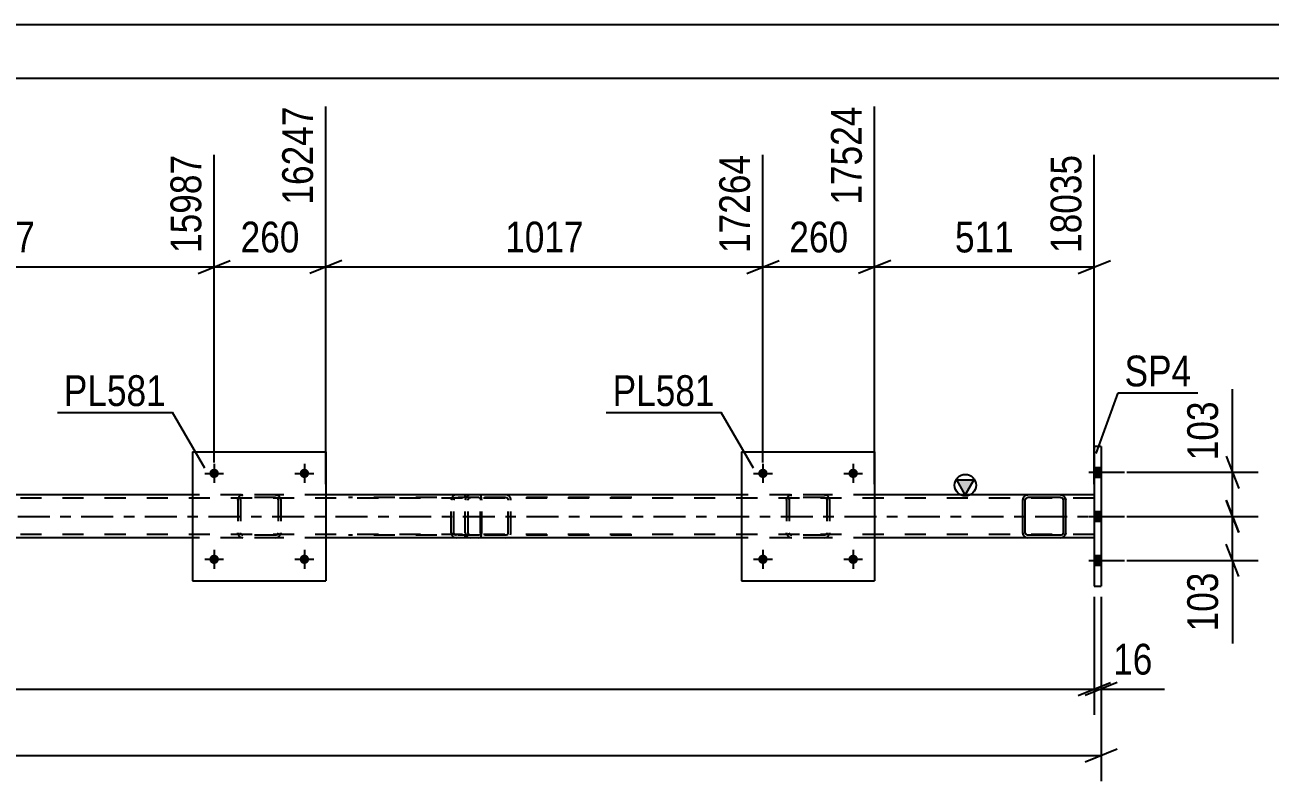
# Model space of a CAD drawing. Header units: millimetres. Extents: x 0 to 841, y 0 to 594.
# Drawn here: x 665.5 to 781.4, y 523.6 to 594 of the extents above; entities that cross this region are included whole.
import ezdxf

# ---------------------------------------------------------------- set-up
doc = ezdxf.new("R2010")
doc.units = ezdxf.units.MM
doc.linetypes.add('DXK_LINE_DOT2', pattern=[3.9198, 1.9599, -1.9599])
doc.linetypes.add('DXK_LINE_DOT3', pattern=[5.9187, 2.979, -0.9799, 0.9799, -0.9799])
doc.styles.add('Arial Narrow', font='ARIALN.TTF', dxfattribs={"height": 0.2})

# ---------------------------------------------------------------- blocks, each defined once
blk = doc.blocks.new('Unknown-283124494-1135')
at = {"color": 5, "linetype": 'Continuous'}
for p, q in [((841, 594), (0, 594)), ((836, 589), (5, 589))]:
    blk.add_line(p, q, dxfattribs=at)
blk = doc.blocks.new('Bolt-283124494-1377 - 1374')
at = {"linetype": 'Continuous'}
for points in [[(734.64, 552.25, -1), (733.76, 552.25, -1)], [(743.04, 552.25, -1), (742.16, 552.25, -1)]]:
    blk.add_hatch(color=1, dxfattribs=at).paths.add_polyline_path(points)
at = {"color": 1, "linetype": 'Continuous'}
for p, q in [((734.2, 553.13), (734.2, 551.37)), ((742.6, 553.13), (742.6, 551.37)), ((733.32, 552.25), (735.08, 552.25)), ((741.72, 552.25), (743.48, 552.25))]:
    blk.add_line(p, q, dxfattribs=at)
blk = doc.blocks.new('Bolt-283124494-1378 - 1374')
at = {"linetype": 'Continuous'}
for points in [[(734.64, 544.25, -1), (733.76, 544.25, -1)], [(743.04, 544.25, -1), (742.16, 544.25, -1)]]:
    blk.add_hatch(color=1, dxfattribs=at).paths.add_polyline_path(points)
at = {"color": 1, "linetype": 'Continuous'}
for p, q in [((734.2, 545.13), (734.2, 543.37)), ((742.6, 545.13), (742.6, 543.37)), ((733.32, 544.25), (735.08, 544.25)), ((741.72, 544.25), (743.48, 544.25))]:
    blk.add_line(p, q, dxfattribs=at)
blk = doc.blocks.new('Bolt-283124494-1379 - 1374')
at = {"linetype": 'Continuous'}
for points in [[(683.56, 552.25, -1), (682.68, 552.25, -1)], [(691.96, 552.25, -1), (691.08, 552.25, -1)]]:
    blk.add_hatch(color=1, dxfattribs=at).paths.add_polyline_path(points)
at = {"color": 1, "linetype": 'Continuous'}
for p, q in [((683.12, 553.13), (683.12, 551.37)), ((691.52, 553.13), (691.52, 551.37)), ((682.24, 552.25), (684, 552.25)), ((690.64, 552.25), (692.4, 552.25))]:
    blk.add_line(p, q, dxfattribs=at)
blk = doc.blocks.new('Bolt-283124494-1380 - 1374')
at = {"linetype": 'Continuous'}
for points in [[(683.56, 544.25, -1), (682.68, 544.25, -1)], [(691.96, 544.25, -1), (691.08, 544.25, -1)]]:
    blk.add_hatch(color=1, dxfattribs=at).paths.add_polyline_path(points)
at = {"color": 1, "linetype": 'Continuous'}
for p, q in [((683.12, 545.13), (683.12, 543.37)), ((691.52, 545.13), (691.52, 543.37)), ((682.24, 544.25), (684, 544.25)), ((690.64, 544.25), (692.4, 544.25))]:
    blk.add_line(p, q, dxfattribs=at)
blk = doc.blocks.new('Part-283124494-1405 - 1374')
at = {"color": 2, "linetype": 'Continuous'}
for p, q in [((758.42, 549.95), (758.38, 549.77)), ((758.38, 546.73), (758.38, 549.77)), ((758.62, 549.77), (758.64, 549.86)), ((758.62, 546.73), (758.62, 549.77)), ((758.64, 549.86), (758.69, 549.94)), ((758.86, 550.25), (758.68, 550.21)), ((758.69, 549.94), (758.77, 549.99)), ((758.77, 549.99), (758.86, 550.01)), ((761.9, 550.25), (758.86, 550.25)), ((761.9, 550.01), (758.86, 550.01)), ((762.08, 550.21), (761.9, 550.25)), ((761.9, 550.01), (761.99, 549.99)), ((761.99, 549.99), (762.07, 549.94)), ((762.07, 549.94), (762.12, 549.86)), ((762.12, 549.86), (762.14, 549.77)), ((762.14, 549.77), (762.14, 546.73)), ((762.38, 549.77), (762.34, 549.95)), ((762.38, 546.73), (762.38, 549.77)), ((758.38, 546.73), (758.42, 546.54)), ((758.64, 546.64), (758.62, 546.73)), ((758.69, 546.56), (758.64, 546.64)), ((758.68, 546.28), (758.86, 546.25)), ((758.77, 546.51), (758.69, 546.56)), ((758.86, 546.49), (758.77, 546.51)), ((761.9, 546.49), (758.86, 546.49)), ((761.9, 546.25), (758.86, 546.25)), ((761.99, 546.51), (761.9, 546.49)), ((761.9, 546.25), (762.08, 546.28)), ((762.07, 546.56), (761.99, 546.51)), ((762.12, 546.64), (762.07, 546.56)), ((762.14, 546.73), (762.12, 546.64)), ((762.34, 546.54), (762.38, 546.73))]:
    blk.add_line(p, q, dxfattribs=at)
at = {"color": 7, "linetype": 'DXK_LINE_DOT2'}
for p, q in [((758.38, 549.77), (758.42, 549.95)), ((758.68, 550.21), (758.86, 550.25)), ((761.9, 550.25), (762.08, 550.21)), ((762.34, 549.95), (762.38, 549.77)), ((758.42, 546.54), (758.38, 546.73)), ((758.86, 546.25), (758.68, 546.28)), ((762.08, 546.28), (761.9, 546.25)), ((762.38, 546.73), (762.34, 546.54))]:
    blk.add_line(p, q, dxfattribs=at)
at = {"color": 2, "linetype": 'Continuous'}
for centre, start, end in [((758.86, 549.77), 112.5, 157.5), ((761.9, 549.77), 22.5, 67.5), ((758.86, 546.73), 202.5, 247.5), ((761.9, 546.73), 292.5, 337.5)]:
    blk.add_arc(centre, 0.48, start, end, dxfattribs=at)
at = {"color": 7, "linetype": 'DXK_LINE_DOT2'}
for centre, start, end in [((758.86, 549.77), 112.5, 157.5), ((761.9, 549.77), 22.5, 67.5), ((758.86, 546.73), 202.5, 247.5), ((761.9, 546.73), 292.5, 337.5)]:
    blk.add_arc(centre, 0.48, start, end, dxfattribs=at)
blk = doc.blocks.new('Part-283124494-1431 - 1374')
at = {"color": 2, "linetype": 'Continuous'}
for p, q in [((732.2, 554.25), (732.2, 542.25)), ((732.2, 554.25), (744.6, 554.25)), ((744.6, 554.25), (744.6, 542.25)), ((732.2, 542.25), (744.6, 542.25))]:
    blk.add_line(p, q, dxfattribs=at)
blk = doc.blocks.new('Part-283124494-1432 - 1374')
at = {"color": 7, "linetype": 'DXK_LINE_DOT2'}
for p, q in [((736.4, 549.77), (736.44, 549.95)), ((736.44, 549.95), (736.4, 549.77)), ((736.4, 549.77), (736.4, 546.73)), ((736.64, 549.77), (736.66, 549.86)), ((736.64, 549.77), (736.64, 546.73)), ((736.66, 549.86), (736.71, 549.94)), ((736.7, 550.21), (736.88, 550.25)), ((736.88, 550.25), (736.7, 550.21)), ((736.71, 549.94), (736.79, 549.99)), ((736.79, 549.99), (736.88, 550.01)), ((739.92, 550.25), (736.88, 550.25)), ((739.92, 550.01), (736.88, 550.01)), ((739.92, 550.25), (740.11, 550.21)), ((740.11, 550.21), (739.92, 550.25)), ((739.92, 550.01), (740.01, 549.99)), ((740.01, 549.99), (740.09, 549.94)), ((740.09, 549.94), (740.14, 549.86)), ((740.14, 549.86), (740.16, 549.77)), ((740.16, 549.77), (740.16, 546.73)), ((740.37, 549.95), (740.4, 549.77)), ((740.4, 549.77), (740.37, 549.95)), ((740.4, 549.77), (740.4, 546.73)), ((736.44, 546.54), (736.4, 546.73)), ((736.4, 546.73), (736.44, 546.54)), ((736.66, 546.64), (736.64, 546.73)), ((736.71, 546.56), (736.66, 546.64)), ((736.88, 546.25), (736.7, 546.28)), ((736.7, 546.28), (736.88, 546.25)), ((736.79, 546.51), (736.71, 546.56)), ((736.88, 546.49), (736.79, 546.51)), ((739.92, 546.49), (736.88, 546.49)), ((739.92, 546.25), (736.88, 546.25)), ((740.01, 546.51), (739.92, 546.49)), ((740.11, 546.28), (739.92, 546.25)), ((739.92, 546.25), (740.11, 546.28)), ((740.09, 546.56), (740.01, 546.51)), ((740.14, 546.64), (740.09, 546.56)), ((740.16, 546.73), (740.14, 546.64)), ((740.4, 546.73), (740.37, 546.54)), ((740.37, 546.54), (740.4, 546.73))]:
    blk.add_line(p, q, dxfattribs=at)
at = {"color": 7, "linetype": 'DXK_LINE_DOT3'}
blk.add_line((738.4, 548.25), (738.4, 548.25), dxfattribs=at)
at = {"color": 7, "linetype": 'DXK_LINE_DOT2'}
for centre, start, end in [((736.88, 549.77), 112.5, 157.5), ((736.88, 549.77), 112.5, 157.5), ((739.92, 549.77), 22.5, 67.5), ((739.92, 549.77), 22.5, 67.5), ((736.88, 546.73), 202.5, 247.5), ((736.88, 546.73), 202.5, 247.5), ((739.92, 546.73), 292.5, 337.5), ((739.92, 546.73), 292.5, 337.5)]:
    blk.add_arc(centre, 0.48, start, end, dxfattribs=at)
blk = doc.blocks.new('Part-283124494-1437 - 1374')
at = {"color": 2, "linetype": 'Continuous'}
for p, q in [((681.12, 554.25), (681.12, 542.25)), ((681.12, 554.25), (693.52, 554.25)), ((693.52, 554.25), (693.52, 542.25)), ((681.12, 542.25), (693.52, 542.25))]:
    blk.add_line(p, q, dxfattribs=at)
blk = doc.blocks.new('Part-283124494-1438 - 1374')
at = {"color": 7, "linetype": 'DXK_LINE_DOT2'}
for p, q in [((685.32, 549.77), (685.36, 549.95)), ((685.36, 549.95), (685.32, 549.77)), ((685.32, 549.77), (685.32, 546.73)), ((685.56, 549.77), (685.58, 549.86)), ((685.56, 549.77), (685.56, 546.73)), ((685.58, 549.86), (685.63, 549.94)), ((685.62, 550.21), (685.8, 550.25)), ((685.8, 550.25), (685.62, 550.21)), ((685.63, 549.94), (685.71, 549.99)), ((685.71, 549.99), (685.8, 550.01)), ((688.84, 550.25), (685.8, 550.25)), ((688.84, 550.01), (685.8, 550.01)), ((688.84, 550.25), (689.03, 550.21)), ((689.03, 550.21), (688.84, 550.25)), ((688.84, 550.01), (688.93, 549.99)), ((688.93, 549.99), (689.01, 549.94)), ((689.01, 549.94), (689.06, 549.86)), ((689.06, 549.86), (689.08, 549.77)), ((689.08, 549.77), (689.08, 546.73)), ((689.29, 549.95), (689.32, 549.77)), ((689.32, 549.77), (689.29, 549.95)), ((689.32, 549.77), (689.32, 546.73)), ((685.36, 546.54), (685.32, 546.73)), ((685.32, 546.73), (685.36, 546.54)), ((685.58, 546.64), (685.56, 546.73)), ((685.63, 546.56), (685.58, 546.64)), ((685.8, 546.25), (685.62, 546.28)), ((685.62, 546.28), (685.8, 546.25)), ((685.71, 546.51), (685.63, 546.56)), ((685.8, 546.49), (685.71, 546.51)), ((688.84, 546.49), (685.8, 546.49)), ((688.84, 546.25), (685.8, 546.25)), ((688.93, 546.51), (688.84, 546.49)), ((689.03, 546.28), (688.84, 546.25)), ((688.84, 546.25), (689.03, 546.28)), ((689.01, 546.56), (688.93, 546.51)), ((689.06, 546.64), (689.01, 546.56)), ((689.08, 546.73), (689.06, 546.64)), ((689.32, 546.73), (689.29, 546.54)), ((689.29, 546.54), (689.32, 546.73))]:
    blk.add_line(p, q, dxfattribs=at)
at = {"color": 7, "linetype": 'DXK_LINE_DOT3'}
blk.add_line((687.32, 548.25), (687.32, 548.25), dxfattribs=at)
at = {"color": 7, "linetype": 'DXK_LINE_DOT2'}
for centre, start, end in [((685.8, 549.77), 112.5, 157.5), ((685.8, 549.77), 112.5, 157.5), ((688.84, 549.77), 22.5, 67.5), ((688.84, 549.77), 22.5, 67.5), ((685.8, 546.73), 202.5, 247.5), ((685.8, 546.73), 202.5, 247.5), ((688.84, 546.73), 292.5, 337.5), ((688.84, 546.73), 292.5, 337.5)]:
    blk.add_arc(centre, 0.48, start, end, dxfattribs=at)
blk = doc.blocks.new('Part-283124494-1557 - 1374')
at = {"color": 7, "linetype": 'DXK_LINE_DOT2'}
for p, q in [((707.77, 550.25), (695.62, 550.25)), ((707.77, 550.01), (695.62, 550.01)), ((705.2, 549.85), (705.18, 549.77)), ((705.18, 546.73), (705.18, 549.77)), ((705.22, 549.95), (705.2, 549.85)), ((705.43, 549.77), (705.45, 549.86)), ((705.43, 546.73), (705.43, 549.77)), ((705.45, 549.86), (705.5, 549.94)), ((705.68, 550.25), (705.49, 550.21)), ((705.5, 549.94), (705.58, 549.99)), ((705.58, 549.99), (705.68, 550.01)), ((706.5, 550.01), (706.5, 550.25)), ((707.88, 550.21), (707.77, 550.25)), ((707.77, 550.01), (707.82, 549.99)), ((707.82, 549.99), (707.87, 549.94)), ((707.87, 549.94), (707.9, 549.86)), ((707.96, 550.11), (707.88, 550.21)), ((707.9, 549.86), (707.91, 549.77)), ((707.91, 546.73), (707.91, 549.77)), ((708.02, 549.95), (707.96, 550.11)), ((708.04, 549.77), (708.02, 549.95)), ((708.04, 546.73), (708.04, 549.77)), ((707.77, 546.49), (695.62, 546.49)), ((707.77, 546.25), (695.62, 546.25)), ((705.18, 546.73), (705.2, 546.64)), ((705.2, 546.64), (705.22, 546.54)), ((705.44, 546.66), (705.43, 546.73)), ((705.45, 546.64), (705.44, 546.66)), ((705.5, 546.56), (705.45, 546.64)), ((705.49, 546.28), (705.68, 546.25)), ((705.58, 546.51), (705.5, 546.56)), ((705.68, 546.49), (705.58, 546.51)), ((706.5, 546.25), (706.5, 546.49)), ((707.82, 546.51), (707.77, 546.49)), ((707.77, 546.25), (707.88, 546.28)), ((707.87, 546.56), (707.82, 546.51)), ((707.9, 546.64), (707.87, 546.56)), ((707.88, 546.28), (707.96, 546.39)), ((707.91, 546.73), (707.9, 546.64)), ((707.96, 546.39), (708.02, 546.54)), ((708.02, 546.54), (708.04, 546.73))]:
    blk.add_line(p, q, dxfattribs=at)
for centre, start, end in [((705.67, 549.75), 111.1941, 156.1506), ((705.67, 546.74), 203.8494, 248.8059)]:
    blk.add_arc(centre, 0.492, start, end, dxfattribs=at)
blk = doc.blocks.new('Part-283124494-1558 - 1374')
at = {"color": 7, "linetype": 'DXK_LINE_DOT2'}
for p, q in [((706.51, 549.85), (706.5, 549.77)), ((706.5, 546.73), (706.5, 549.77)), ((706.53, 549.95), (706.51, 549.85)), ((706.75, 549.77), (706.77, 549.86)), ((706.75, 546.73), (706.75, 549.77)), ((706.77, 549.86), (706.83, 549.94)), ((707.01, 550.25), (706.81, 550.21)), ((706.83, 549.94), (706.91, 549.99)), ((706.91, 549.99), (707.01, 550.01)), ((721.99, 550.25), (707.01, 550.25)), ((721.99, 550.01), (707.01, 550.01)), ((710.44, 550.21), (710.24, 550.25)), ((710.24, 550.01), (710.34, 549.99)), ((710.34, 549.99), (710.42, 549.94)), ((710.42, 549.94), (710.48, 549.86)), ((710.48, 549.86), (710.5, 549.77)), ((710.5, 546.73), (710.5, 549.77)), ((710.73, 549.85), (710.71, 549.95)), ((710.75, 549.77), (710.73, 549.85)), ((710.75, 546.73), (710.75, 549.77)), ((706.5, 546.73), (706.51, 546.64)), ((706.51, 546.64), (706.53, 546.54)), ((706.77, 546.66), (706.75, 546.73)), ((706.77, 546.64), (706.77, 546.66)), ((706.83, 546.56), (706.77, 546.64)), ((706.81, 546.28), (707.01, 546.25)), ((706.91, 546.51), (706.83, 546.56)), ((707.01, 546.49), (706.91, 546.51)), ((721.99, 546.49), (707.01, 546.49)), ((721.99, 546.25), (707.01, 546.25)), ((710.34, 546.51), (710.24, 546.49)), ((710.24, 546.25), (710.44, 546.28)), ((710.42, 546.56), (710.34, 546.51)), ((710.48, 546.64), (710.42, 546.56)), ((710.48, 546.66), (710.5, 546.73)), ((710.48, 546.64), (710.48, 546.66)), ((710.71, 546.54), (710.73, 546.64)), ((710.73, 546.64), (710.75, 546.73))]:
    blk.add_line(p, q, dxfattribs=at)
for centre, start, end in [((706.99, 549.75), 110.7583, 155.68), ((710.26, 549.75), 24.32, 69.2417), ((706.99, 546.75), 204.32, 249.2417)]:
    blk.add_arc(centre, 0.496, start, end, dxfattribs=at)
blk = doc.blocks.new('Part-283124494-1565 - 1374')
at = {"color": 2, "linetype": 'Continuous'}
for p, q in [((765.68, 554.75), (765.04, 554.75)), ((765.04, 554.75), (765.04, 541.75)), ((765.68, 554.75), (765.68, 541.75)), ((765.04, 541.75), (765.68, 541.75))]:
    blk.add_line(p, q, dxfattribs=at)
blk = doc.blocks.new('Part-283124494-1592 - 1374')
at = {"linetype": 'Continuous'}
blk.add_hatch(color=2, dxfattribs=at).paths.add_polyline_path([(753.04, 550.25), (752.24, 551.65), (753.84, 551.65)])
at = {"color": 2, "linetype": 'Continuous'}
for p, q in [((753.04, 550.25), (752.24, 551.65)), ((752.24, 551.65), (753.84, 551.65)), ((753.84, 551.65), (753.04, 550.25)), ((681.12, 550.25), (642.44, 550.25)), ((732.2, 550.25), (693.52, 550.25)), ((758.86, 550.25), (744.6, 550.25)), ((765.04, 550.25), (761.9, 550.25)), ((681.12, 546.25), (642.44, 546.25)), ((732.2, 546.25), (693.52, 546.25)), ((758.86, 546.25), (744.6, 546.25)), ((765.04, 546.25), (761.9, 546.25))]:
    blk.add_line(p, q, dxfattribs=at)
at = {"color": 7, "linetype": 'DXK_LINE_DOT2'}
for p, q in [((765.04, 549.93), (102.56, 549.93)), ((693.52, 550.25), (681.12, 550.25)), ((744.6, 550.25), (732.2, 550.25)), ((761.9, 550.25), (758.86, 550.25)), ((765.04, 550.25), (765.04, 546.25)), ((765.04, 546.57), (102.56, 546.57)), ((693.52, 546.25), (681.12, 546.25)), ((744.6, 546.25), (732.2, 546.25)), ((761.9, 546.25), (758.86, 546.25))]:
    blk.add_line(p, q, dxfattribs=at)
at = {"color": 7, "linetype": 'DXK_LINE_DOT3'}
blk.add_line((102.56, 548.25), (765.04, 548.25), dxfattribs=at)
at = {"color": 2, "linetype": 'Continuous'}
blk.add_circle((753.04, 551.15), 1, dxfattribs=at)
blk = doc.blocks.new('Bolt-283124494-1618 - 1374')
at = {"linetype": 'Continuous'}
for points in [[(765.68, 551.91), (765.68, 552.79), (765.04, 552.79), (765.04, 551.91)], [(765.68, 551.91), (765.68, 552.79), (765.04, 552.79), (765.04, 551.91)], [(765.68, 551.91), (765.68, 552.79), (765.04, 552.79), (765.04, 551.91)], [(765.68, 547.81), (765.68, 548.69), (765.04, 548.69), (765.04, 547.81)], [(765.68, 547.81), (765.68, 548.69), (765.04, 548.69), (765.04, 547.81)], [(765.68, 543.71), (765.68, 544.59), (765.04, 544.59), (765.04, 543.71)], [(765.68, 543.71), (765.68, 544.59), (765.04, 544.59), (765.04, 543.71)], [(765.68, 543.71), (765.68, 544.59), (765.04, 544.59), (765.04, 543.71)]]:
    blk.add_hatch(color=1, dxfattribs=at).paths.add_polyline_path(points)
at = {"color": 1, "linetype": 'Continuous'}
for p, q in [((764.52, 552.35), (767.84, 552.35)), ((764.52, 552.35), (767.84, 552.35)), ((764.52, 552.35), (767.84, 552.35)), ((765.04, 552.79), (765.68, 552.79)), ((765.04, 552.79), (765.68, 552.79)), ((765.04, 552.79), (765.68, 552.79)), ((765.04, 551.91), (765.68, 551.91)), ((765.04, 551.91), (765.68, 551.91)), ((765.04, 551.91), (765.68, 551.91)), ((764.52, 548.25), (767.84, 548.25)), ((764.52, 548.25), (767.84, 548.25)), ((765.04, 548.69), (765.68, 548.69)), ((765.04, 548.69), (765.68, 548.69)), ((765.04, 547.81), (765.68, 547.81)), ((765.04, 547.81), (765.68, 547.81)), ((764.52, 544.15), (767.84, 544.15)), ((764.52, 544.15), (767.84, 544.15)), ((764.52, 544.15), (767.84, 544.15)), ((765.04, 544.59), (765.68, 544.59)), ((765.04, 544.59), (765.68, 544.59)), ((765.04, 544.59), (765.68, 544.59)), ((765.04, 543.71), (765.68, 543.71)), ((765.04, 543.71), (765.68, 543.71)), ((765.04, 543.71), (765.68, 543.71))]:
    blk.add_line(p, q, dxfattribs=at)
blk = doc.blocks.new('StraightDimension-283124494-1748 - 1374')
at = {"color": 7, "linetype": 'Continuous'}
for p, q in [((744.6, 551.25), (744.6, 586.41)), ((734.2, 553.25), (734.2, 581.91)), ((732.7, 570.87), (735.7, 572.07)), ((734.2, 571.47), (744.6, 571.47)), ((746.1, 572.07), (743.1, 570.87))]:
    blk.add_line(p, q, dxfattribs=at)
at = {"color": 0}
blk.add_wipeout([(742.74, 572.22), (742.74, 576.42), (736.06, 576.42), (736.06, 572.22)], dxfattribs=at)
at = {"color": 3, "style": 'Arial Narrow'}
blk.add_text('260', height=2.863, dxfattribs=at).set_placement((736.66, 572.82))
at = {"color": 0, "linetype": 'Continuous'}
blk.add_wipeout([(744, 587.01), (739.8, 587.01), (739.8, 576.67), (744, 576.67)], dxfattribs=at)
at = {"color": 3, "linetype": 'Continuous', "style": 'Arial Narrow'}
blk.add_text('17524', height=2.863, rotation=90.0002, dxfattribs=at).set_placement((743.4, 577.27))
blk = doc.blocks.new('StraightDimension-283124494-1673 - 1374')
at = {"color": 7, "linetype": 'Continuous'}
for p, q in [((765.04, 540.75), (765.04, 529.77)), ((65.44, 532.17), (765.04, 532.17)), ((763.54, 531.57), (766.54, 532.77))]:
    blk.add_line(p, q, dxfattribs=at)
blk = doc.blocks.new('StraightDimension-283124494-1689 - 1374')
at = {"color": 7, "linetype": 'Continuous'}
for p, q in [((765.04, 540.75), (765.04, 529.77)), ((765.68, 540.75), (765.68, 529.77)), ((763.54, 531.57), (766.54, 532.77)), ((767.18, 532.77), (764.18, 531.57)), ((765.04, 532.17), (765.68, 532.17)), ((765.68, 532.17), (771.58, 532.17)), ((765.68, 532.17), (771.58, 532.17))]:
    blk.add_line(p, q, dxfattribs=at)
at = {"color": 0}
blk.add_wipeout([(771.06, 532.92), (771.06, 537.12), (766.2, 537.12), (766.2, 532.92)], dxfattribs=at)
at = {"color": 3, "style": 'Arial Narrow'}
blk.add_text('16', height=2.863, dxfattribs=at).set_placement((766.8, 533.52))
blk = doc.blocks.new('StraightDimension-283124494-1710 - 1374')
at = {"color": 7, "linetype": 'Continuous'}
for p, q in [((765.68, 540.75), (765.68, 523.6)), ((764.18, 525.4), (767.18, 526.6)), ((64.8, 526), (765.68, 526))]:
    blk.add_line(p, q, dxfattribs=at)
blk = doc.blocks.new('StraightDimension-283124494-1735 - 1374')
at = {"color": 7, "linetype": 'Continuous'}
for p, q in [((744.6, 551.25), (744.6, 586.41)), ((765.04, 551.25), (765.04, 581.91)), ((746.1, 572.07), (743.1, 570.87)), ((744.6, 571.47), (765.04, 571.47)), ((763.54, 570.87), (766.54, 572.07))]:
    blk.add_line(p, q, dxfattribs=at)
at = {"color": 0}
blk.add_wipeout([(758.16, 572.22), (758.16, 576.42), (751.48, 576.42), (751.48, 572.22)], dxfattribs=at)
at = {"color": 3, "style": 'Arial Narrow'}
blk.add_text('511', height=2.863, dxfattribs=at).set_placement((752.08, 572.82))
at = {"color": 0, "linetype": 'Continuous'}
blk.add_wipeout([(764.44, 582.51), (760.24, 582.51), (760.24, 572.17), (764.44, 572.17)], dxfattribs=at)
at = {"color": 3, "linetype": 'Continuous', "style": 'Arial Narrow'}
blk.add_text('18035', height=2.863, rotation=90.0002, dxfattribs=at).set_placement((763.84, 572.77))
blk = doc.blocks.new('StraightDimension-283124494-1766 - 1374')
at = {"color": 7, "linetype": 'Continuous'}
for p, q in [((693.52, 551.25), (693.52, 586.41)), ((734.2, 553.25), (734.2, 581.91)), ((695.02, 572.07), (692.02, 570.87)), ((693.52, 571.47), (734.2, 571.47)), ((732.7, 570.87), (735.7, 572.07))]:
    blk.add_line(p, q, dxfattribs=at)
at = {"color": 0}
blk.add_wipeout([(718.12, 572.22), (718.12, 576.42), (709.61, 576.42), (709.61, 572.22)], dxfattribs=at)
at = {"color": 3, "style": 'Arial Narrow'}
blk.add_text('1017', height=2.863, dxfattribs=at).set_placement((710.21, 572.82))
at = {"color": 0, "linetype": 'Continuous'}
blk.add_wipeout([(733.6, 582.51), (729.4, 582.51), (729.4, 572.17), (733.6, 572.17)], dxfattribs=at)
at = {"color": 3, "linetype": 'Continuous', "style": 'Arial Narrow'}
blk.add_text('17264', height=2.863, rotation=90.0002, dxfattribs=at).set_placement((733, 572.77))
blk = doc.blocks.new('StraightDimension-283124494-1784 - 1374')
at = {"color": 7, "linetype": 'Continuous'}
for p, q in [((693.52, 551.25), (693.52, 586.41)), ((683.12, 553.25), (683.12, 581.91)), ((681.62, 570.87), (684.62, 572.07)), ((683.12, 571.47), (693.52, 571.47)), ((695.02, 572.07), (692.02, 570.87))]:
    blk.add_line(p, q, dxfattribs=at)
at = {"color": 0}
blk.add_wipeout([(691.66, 572.22), (691.66, 576.42), (684.98, 576.42), (684.98, 572.22)], dxfattribs=at)
at = {"color": 3, "style": 'Arial Narrow'}
blk.add_text('260', height=2.863, dxfattribs=at).set_placement((685.58, 572.82))
at = {"color": 0, "linetype": 'Continuous'}
blk.add_wipeout([(692.92, 587.01), (688.72, 587.01), (688.72, 576.67), (692.92, 576.67)], dxfattribs=at)
at = {"color": 3, "linetype": 'Continuous', "style": 'Arial Narrow'}
blk.add_text('16247', height=2.863, rotation=90.0002, dxfattribs=at).set_placement((692.32, 577.27))
blk = doc.blocks.new('StraightDimension-283124494-1802 - 1374')
at = {"color": 7, "linetype": 'Continuous'}
for p, q in [((642.44, 551.25), (642.44, 586.41)), ((683.12, 553.25), (683.12, 581.91)), ((643.94, 572.07), (640.94, 570.87)), ((642.44, 571.47), (683.12, 571.47)), ((681.62, 570.87), (684.62, 572.07))]:
    blk.add_line(p, q, dxfattribs=at)
at = {"color": 0}
blk.add_wipeout([(667.04, 572.22), (667.04, 576.42), (658.53, 576.42), (658.53, 572.22)], dxfattribs=at)
at = {"color": 3, "style": 'Arial Narrow'}
blk.add_text('1017', height=2.863, dxfattribs=at).set_placement((659.13, 572.82))
at = {"color": 0, "linetype": 'Continuous'}
blk.add_wipeout([(682.52, 582.51), (678.32, 582.51), (678.32, 572.17), (682.52, 572.17)], dxfattribs=at)
at = {"color": 3, "linetype": 'Continuous', "style": 'Arial Narrow'}
blk.add_text('15987', height=2.863, rotation=90.0002, dxfattribs=at).set_placement((681.92, 572.77))
blk = doc.blocks.new('StraightDimension-283124494-11930 - 1374')
at = {"color": 7, "linetype": 'Continuous'}
for p, q in [((777.31, 549.75), (778.51, 546.75)), ((768.08, 548.25), (780.31, 548.25)), ((777.91, 544.15), (777.91, 548.25)), ((778.51, 542.65), (777.31, 545.65)), ((768.08, 544.15), (780.31, 544.15)), ((777.91, 544.15), (777.91, 536.41)), ((777.91, 544.15), (777.91, 536.41))]:
    blk.add_line(p, q, dxfattribs=at)
at = {"color": 0}
blk.add_wipeout([(777.16, 543.62), (772.96, 543.62), (772.96, 536.94), (777.16, 536.94)], dxfattribs=at)
at = {"color": 3, "style": 'Arial Narrow'}
blk.add_text('103', height=2.863, rotation=90.0002, dxfattribs=at).set_placement((776.56, 537.54))
blk = doc.blocks.new('StraightDimension-283124494-11932 - 1374')
at = {"color": 7, "linetype": 'Continuous'}
for p, q in [((777.91, 552.35), (777.91, 560.08)), ((777.91, 552.35), (777.91, 560.08)), ((777.31, 553.85), (778.51, 550.85)), ((768.08, 552.35), (780.31, 552.35)), ((777.91, 548.25), (777.91, 552.35)), ((778.51, 546.75), (777.31, 549.75)), ((768.08, 548.25), (780.31, 548.25))]:
    blk.add_line(p, q, dxfattribs=at)
at = {"color": 0}
blk.add_wipeout([(777.16, 559.56), (772.96, 559.56), (772.96, 552.87), (777.16, 552.87)], dxfattribs=at)
at = {"color": 3, "style": 'Arial Narrow'}
blk.add_text('103', height=2.863, rotation=90.0002, dxfattribs=at).set_placement((776.56, 553.47))
blk = doc.blocks.new('Mark-283124494-1426 - 1374')
at = {"color": 30, "linetype": 'Continuous'}
for p in [(719.61, 557.92), (733.32, 552.73)]:
    blk.add_line(p, (730.32, 557.92), dxfattribs=at)
at = {"color": 0}
blk.add_wipeout([(729.72, 558.52), (729.72, 561.52), (720.21, 561.52), (720.21, 558.52)], dxfattribs=at)
blk.add_wipeout([(729.72, 558.52), (729.72, 561.52), (720.21, 561.52), (720.21, 558.52)], dxfattribs=at)
at = {"color": 3, "style": 'Arial Narrow'}
blk.add_text('PL581', height=2.863, dxfattribs=at).set_placement((720.21, 558.52))
blk = doc.blocks.new('Mark-283124494-1433 - 1374')
at = {"color": 30, "linetype": 'Continuous'}
for p in [(668.53, 557.92), (682.24, 552.73)]:
    blk.add_line(p, (679.24, 557.92), dxfattribs=at)
at = {"color": 0}
blk.add_wipeout([(678.64, 558.52), (678.64, 561.52), (669.13, 561.52), (669.13, 558.52)], dxfattribs=at)
blk.add_wipeout([(678.64, 558.52), (678.64, 561.52), (669.13, 561.52), (669.13, 558.52)], dxfattribs=at)
at = {"color": 3, "style": 'Arial Narrow'}
blk.add_text('PL581', height=2.863, dxfattribs=at).set_placement((669.13, 558.52))
blk = doc.blocks.new('Mark-283124494-1561 - 1374')
at = {"color": 30, "linetype": 'Continuous'}
for p, q in [((765.22, 554.1), (767.26, 559.75)), ((767.26, 559.75), (774.67, 559.75))]:
    blk.add_line(p, q, dxfattribs=at)
at = {"color": 0}
blk.add_wipeout([(774.07, 560.35), (774.07, 563.35), (767.86, 563.35), (767.86, 560.35)], dxfattribs=at)
blk.add_wipeout([(774.07, 560.35), (774.07, 563.35), (767.86, 563.35), (767.86, 560.35)], dxfattribs=at)
at = {"color": 3, "style": 'Arial Narrow'}
blk.add_text('SP4', height=2.863, dxfattribs=at).set_placement((767.86, 560.35))

msp = doc.modelspace()

# ---------------------------------------------------------------- block references
for name in ['Unknown-283124494-1135', 'Part-283124494-1437 - 1374', 'Part-283124494-1431 - 1374', 'Part-283124494-1565 - 1374', 'Bolt-283124494-1379 - 1374', 'Bolt-283124494-1377 - 1374', 'Part-283124494-1592 - 1374', 'Bolt-283124494-1618 - 1374', 'Part-283124494-1438 - 1374', 'Part-283124494-1557 - 1374', 'Part-283124494-1558 - 1374', 'Part-283124494-1432 - 1374', 'Part-283124494-1405 - 1374', 'Bolt-283124494-1380 - 1374', 'Bolt-283124494-1378 - 1374']:
    msp.add_blockref(name, (0, 0))

# ---------------------------------------------------------------- next in the draw order: block references
for name in ['StraightDimension-283124494-1748 - 1374', 'StraightDimension-283124494-1673 - 1374']:
    msp.add_blockref(name, (0, 0))

# ---------------------------------------------------------------- next in the draw order: block references
for name in ['StraightDimension-283124494-1766 - 1374', 'StraightDimension-283124494-1735 - 1374', 'StraightDimension-283124494-1689 - 1374']:
    msp.add_blockref(name, (0, 0))

# ---------------------------------------------------------------- next in the draw order: block references
for name in ['StraightDimension-283124494-1784 - 1374', 'Mark-283124494-1426 - 1374', 'StraightDimension-283124494-11930 - 1374', 'StraightDimension-283124494-1710 - 1374']:
    msp.add_blockref(name, (0, 0))

# ---------------------------------------------------------------- next in the draw order: block references
for name in ['StraightDimension-283124494-1802 - 1374', 'StraightDimension-283124494-11932 - 1374']:
    msp.add_blockref(name, (0, 0))

# ---------------------------------------------------------------- next in the draw order: block references
for name in ['Mark-283124494-1561 - 1374', 'Mark-283124494-1433 - 1374']:
    msp.add_blockref(name, (0, 0))

doc.saveas('drawing.dxf')
